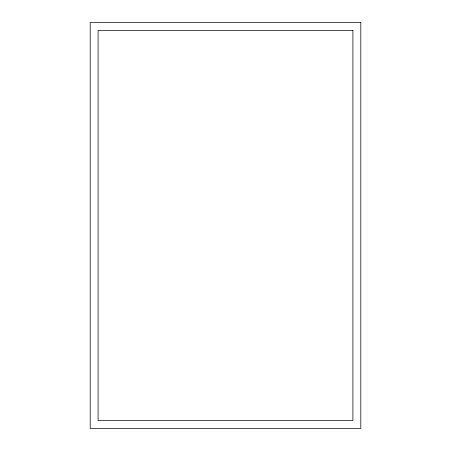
<?xml version="1.0" encoding="UTF-8"?>
<svg xmlns="http://www.w3.org/2000/svg" width="451" height="451" viewBox="0 0 451 451"><rect width="100%" height="100%" fill="white"/><g stroke="black" fill="none" stroke-linecap="round" stroke-linejoin="round"><path stroke-width="0.68" d="M360.8 22.55L90.2 22.55L90.2 428.45L360.8 428.45L360.8 22.55M352.919 30.431L98.081 30.431L98.081 420.569L352.919 420.569L352.919 30.431"/></g></svg>
